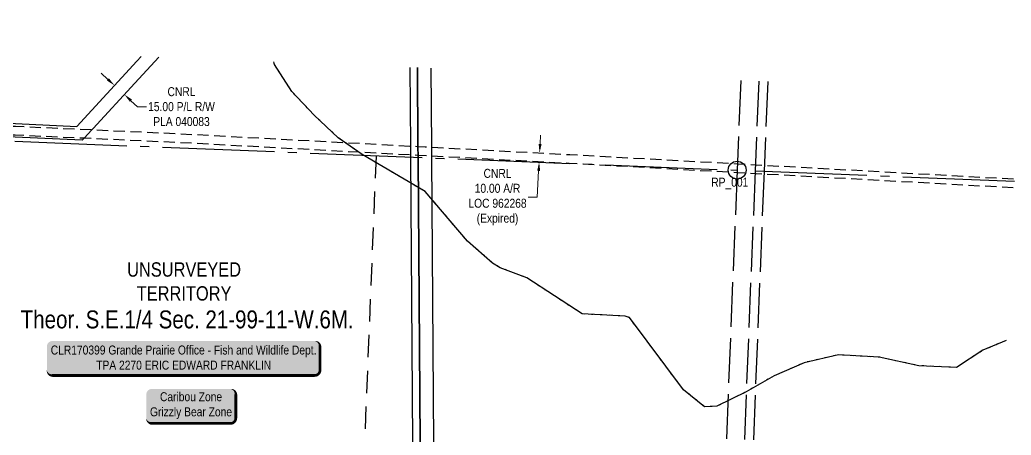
# Model space of a CAD drawing. Extents: x 334444 to 339182, y 6387110 to 6390597.
# Drawn here: x 336460 to 337567, y 6387828 to 6388291 of the extents above; entities that cross this region are included whole.
import ezdxf
from ezdxf.enums import TextEntityAlignment as Align

# ---------------------------------------------------------------- set-up
doc = ezdxf.new("R2010")
doc.units = 0
doc.header["$LTSCALE"] = 5
for name, pattern in [('foc-ACCESSROAD', [3.75, 2.5, -1.25]), ('foc-LSD', [8, 5, -3]), ('foc-QUARTERLINE', [33, 25, -3, 2, -3]), ('foc-UNSURVEYED', [12.5, 10, -2.5]), ('foc-WHEELTRACKS', [2, 0.4, -1.6])]:
    doc.linetypes.add(name, pattern=pattern)
for name, color, linetype in [('35', 37, 'Continuous'), ('AS-WILDLIFE-BLOCK', 131, 'Continuous'), ('C-AR', 13, 'foc-ACCESSROAD'), ('C-L13', 13, 'Continuous'), ('C-RW', 13, 'Continuous'), ('C-SYMBOL', 7, 'Continuous'), ('L-QSEC', 8, 'foc-QUARTERLINE'), ('L-SECTION-LSD', 7, 'foc-LSD'), ('L-UNS-T', 3, 'Continuous'), ('L-USEC', 7, 'foc-UNSURVEYED'), ('T-WATER-P3', 160, 'foc-WHEELTRACKS')]:
    doc.layers.add(name, color=color, linetype=linetype)
doc.layers.add('C-AR-T', color=13, linetype='Continuous', lineweight=9)
doc.layers.add('C-RW-T', color=13, linetype='Continuous', lineweight=9)
doc.styles.add('175L', font='ARIALN.TTF', dxfattribs={"height": 20})
doc.styles.add('80', font='ARIALN.TTF', dxfattribs={"height": 10})
doc.styles.add('80CG', font='ARIALN.TTF', dxfattribs={"height": 10})
doc.styles.add('80L', font='ARIALN.TTF', dxfattribs={"height": 10})
doc.styles.add('foc-LtypeFont', font='ARIALN.TTF', dxfattribs={"height": 7.35})
doc.linetypes.add('foc-TOPO-flowdirection-NOLINE', pattern='A,0,[">",foc-LtypeFont,S=0.3,R=0,X=0,Y=-0.945],-20,[">",foc-LtypeFont,S=0.3,R=0,X=0,Y=-0.945],0', length=20)
doc.dimstyles.new('Compass 5 000', dxfattribs={"dimscale": 5, "dimtxt": 9, "dimasz": 2, "dimexe": 0.2, "dimexo": 0.0625, "dimgap": 0.5, "dimtad": 0, "dimtih": 1, "dimtoh": 1, "dimzin": 0, "dimdsep": 46, "dimtxsty": '80CG', "dimcen": 0.1, "dimse1": 1, "dimse2": 1, "dimclrd": 256, "dimclrt": 256, "dimaunit": 1, "dimadec": 4, "dimazin": 0, "dimtfac": 0.06, "dimtofl": 0, "dimtmove": 0, "dimatfit": 1, "dimfxl": 0.2, "dimtolj": 1, "dimtzin": 0, "dimlwd": -1, "dimarcsym": 0})

# ---------------------------------------------------------------- blocks, each defined once
blk = doc.blocks.new('*U647')
h = blk.add_hatch(color=255)
edge = h.paths.add_edge_path()
edge.add_line((-44, -20), (44, -20))
edge.add_arc((44, -14), 6, 270, 360)
edge.add_line((50, -14), (50, 12.5))
edge.add_arc((44, 12.5), 6, 0, 90)
edge.add_line((44, 18.5), (-44, 18.5))
edge.add_arc((-44, 12.5), 6, 90, 180)
edge.add_line((-50, 12.5), (-50, -14))
edge.add_arc((-44, -14), 6, 180, 270)
at = {"color": 131, "flags": 128}
blk.add_lwpolyline([(-44, -20, 3, 3, 0), (44, -20, 3, 3, 0.414214), (50, -14, 3, 3, 0), (50, 12.5, 3, 0, 0.414214), (44, 18.5, 0, 0, 0), (-44, 18.5, 0, 0, 0.414214), (-50, 12.5, 0, 0, 0), (-50, -14, 0, 3, 0.414214)], format="xyseb", close=True, dxfattribs=at)
at = {"color": 131, "style": '80'}
blk.add_attdef('ENTER_TEXT_001', (-36, -5), '', height=10, dxfattribs=at)
blk = doc.blocks.new('*U602')
h = blk.add_hatch(color=255)
edge = h.paths.add_edge_path()
edge.add_line((-146.5, -20), (146.5, -20))
edge.add_arc((146.5, -14), 6, 270, 360)
edge.add_line((152.5, -14), (152.5, 12.5))
edge.add_arc((146.5, 12.5), 6, 0, 90)
edge.add_line((146.5, 18.5), (-146.5, 18.5))
edge.add_arc((-146.5, 12.5), 6, 90, 180)
edge.add_line((-152.5, 12.5), (-152.5, -14))
edge.add_arc((-146.5, -14), 6, 180, 270)
at = {"color": 44, "flags": 128}
blk.add_lwpolyline([(-146.5, -20, 3, 3, 0), (146.5, -20, 3, 3, 0.414214), (152.5, -14, 3, 3, 0), (152.5, 12.5, 3, 0, 0.414214), (146.5, 18.5, 0, 0, 0), (-146.5, 18.5, 0, 0, 0.414214), (-152.5, 12.5, 0, 0, 0), (-152.5, -14, 0, 3, 0.414214)], format="xyseb", close=True, dxfattribs=at)
at = {"color": 44, "style": '80'}
blk.add_attdef('ENTER_TEXT_001', (-36, -5), '', height=10, dxfattribs=at)
blk = doc.blocks.new('*D614')
at = {"layer": 'C-AR-T', "transparency": 16777216}
for p, q in [((337040.9, 6388152.8), (337041.5, 6388162.8)), ((337039.3, 6388122.8), (337037.8, 6388093.5)), ((337037.8, 6388093.5), (337027.8, 6388093.5))]:
    blk.add_line(p, q, dxfattribs=at)
for points in [[(337039.3, 6388152.9), (337042.6, 6388152.7), (337040.4, 6388142.8)], [(337037.7, 6388122.9), (337041, 6388122.7), (337039.9, 6388132.8)]]:
    blk.add_solid(points, dxfattribs=at)
at = {"layer": 'C-AR-T', "transparency": 16777216, "insert": (336993.4, 6388093.5), "char_height": 10, "attachment_point": 5, "style": '80CG'}
blk.add_mtext('\\A1;CNRL\\P10.00 A/R\\PLOC 962268\\P(Expired)', dxfattribs=at)
blk = doc.blocks.new('*D639')
at = {"layer": 'C-RW-T', "transparency": 16777216}
for p, q in [((336558.3, 6388224.9), (336550.9, 6388231.6)), ((336584, 6388201.1), (336591.4, 6388194.4)), ((336591.4, 6388194.4), (336601.4, 6388194.4))]:
    blk.add_line(p, q, dxfattribs=at)
for points in [[(336559.4, 6388226.1), (336557.2, 6388223.6), (336565.7, 6388218.1)], [(336585.2, 6388202.4), (336582.9, 6388199.9), (336576.7, 6388207.9)]]:
    blk.add_solid(points, dxfattribs=at)
at = {"layer": 'C-RW-T', "transparency": 16777216, "insert": (336640.5, 6388194.4), "char_height": 10, "attachment_point": 5, "style": '80CG'}
blk.add_mtext('\\A1;CNRL\\P15.00 P/L R/W\\PPLA 040083', dxfattribs=at)

msp = doc.modelspace()

# ---------------------------------------------------------------- linework, layer by layer
at = {"layer": '35', "color": 3}
msp.add_circle((337260.989, 6388123.615), 10, dxfattribs=at)
at = {"layer": 'C-AR', "flags": 128}
msp.add_lwpolyline([(338579.503, 6388171.082), (338575.531, 6388071.152), (338575.197, 6388062.747), (338692.407, 6388055.723), (338833.015, 6388049.36), (338838.516, 6388049.111), (338842.311, 6388048.938), (338846.508, 6388048.749), (338846.357, 6388043.876), (338846.199, 6388038.755), (338841.315, 6388038.976), (338838.208, 6388039.116), (338691.882, 6388045.739), (338572.439, 6388052.897), (338179.02, 6388070.314), (338093.319, 6388076.17), (338087.029, 6388076.495), (337749.67, 6388093.967), (337291.001, 6388119.094), (337260.874, 6388120.744), (337073.497, 6388131.081), (337067.013, 6388131.34), (336919.647, 6388139.218), (336904.644, 6388140.019), (336896.642, 6388140.446), (336634.919, 6388154.427), (336531.663, 6388159.112), (336454.753, 6388162.604), (335973.971, 6388184.424), (335963.278, 6388185.085), (335979.01, 6388194.204), (335984.771, 6388193.943), (336324.161, 6388178.534), (336455.156, 6388172.594), (336540.522, 6388168.718), (336635.413, 6388164.412), (336896.57, 6388150.468), (336904.572, 6388150.04), (336912.573, 6388149.612), (336919.574, 6388149.239), (337073.978, 6388140.994), (337261.275, 6388130.734), (337291.402, 6388129.084), (337740.305, 6388104.474), (337750.229, 6388104.078), (338087.428, 6388086.486), (338093.918, 6388086.15), (338179.582, 6388080.297), (338565.211, 6388063.224), (338565.542, 6388071.55), (338569.513, 6388171.48)], dxfattribs=at)
at = {"layer": 'C-L13'}
for points in [[(336795.129, 6387236.914), (336799.616, 6387336.766), (336799.777, 6387340.347), (336815.363, 6387353.218), (336823.678, 6387360.085), (336901.797, 6387424.603), (336901.71, 6387436.699), (336901.702, 6387437.761), (336901.623, 6387448.705), (336901.615, 6387449.775), (336896.659, 6388138.131), (336896.642, 6388140.446), (336896.57, 6388150.468), (336895.938, 6388238.285)], [(336903.939, 6388237.965), (336904.572, 6388150.04), (336904.579, 6388149.01), (336904.644, 6388140.019), (336904.66, 6388137.812), (336909.616, 6387449.405), (336909.624, 6387448.327), (336909.703, 6387437.39), (336909.71, 6387436.321), (336909.822, 6387420.859), (336823.194, 6387349.316), (336814.879, 6387342.448), (336807.608, 6387336.447), (336803.121, 6387236.595)]]:
    msp.add_lwpolyline(points, dxfattribs=at)
at = {"layer": 'C-RW'}
for points in [[(336615.031, 6388249.498), (336601.799, 6388235.152), (336588.532, 6388220.768), (336541.694, 6388169.988), (336540.522, 6388168.718), (336531.663, 6388159.112), (336531.02, 6388158.416), (336529.757, 6388157.047), (336454.669, 6388160.52), (336391, 6388163.465), (336268.672, 6388163.598), (335991.017, 6388177.19), (335978.702, 6388179.795), (335658.333, 6388195.477), (335628.199, 6388196.952), (335601.985, 6388198.235), (335582.01, 6388199.214), (335574.875, 6388199.563), (335568.71, 6388291.264)], [(335583.779, 6388290.662), (335584.369, 6388281.885), (335588.942, 6388213.889), (335596.577, 6388213.515), (335602.414, 6388213.23), (335628.807, 6388211.937), (335658.941, 6388210.462), (335947.96, 6388196.406), (335980.616, 6388195.04), (335984.771, 6388193.943), (335992.947, 6388192.11), (336269.046, 6388178.594), (336324.161, 6388178.534), (336349.33, 6388178.506), (336391.356, 6388178.46), (336455.274, 6388175.504), (336523.471, 6388172.35), (336590.649, 6388245.181), (336595.383, 6388250.282)], [(336803.121, 6387236.595), (336807.608, 6387336.447), (336814.879, 6387342.448), (336823.194, 6387349.316), (336909.822, 6387420.859), (336909.71, 6387436.321), (336909.703, 6387437.39), (336909.624, 6387448.327), (336909.616, 6387449.405), (336904.66, 6388137.812), (336904.644, 6388140.019), (336904.579, 6388149.01), (336904.572, 6388150.04), (336903.939, 6388237.965)], [(336918.94, 6388237.366), (336919.574, 6388149.239), (336919.647, 6388139.218), (336919.661, 6388137.213), (336924.617, 6387448.709), (336924.625, 6387447.618), (336924.704, 6387436.695), (336924.711, 6387435.612), (336924.868, 6387413.837), (336830.084, 6387335.55), (336822.288, 6387329.119), (336818.107, 6387235.997)]]:
    msp.add_lwpolyline(points, dxfattribs=at)
at = {"layer": 'L-QSEC'}
for p, q in [((336454.478, 6388155.792), (337260.989, 6388123.615)), ((337281.086, 6388122.813), (338087.595, 6388090.637))]:
    msp.add_line(p, q, dxfattribs=at)
at = {"layer": 'L-SECTION-LSD'}
msp.add_line((336857.733, 6388139.704), (336825.356, 6387335.759), dxfattribs=at)
at = {"layer": 'L-USEC'}
for p, q in [((337265.003, 6388223.516), (337260.989, 6388123.615)), ((337285.099, 6388222.714), (337281.085, 6388122.808)), ((337295.124, 6388222.314), (337291.11, 6388122.405)), ((337260.989, 6388123.615), (337228.694, 6387319.669)), ((337281.085, 6388122.808), (337248.79, 6387318.861)), ((337291.11, 6388122.405), (337258.815, 6387318.459))]:
    msp.add_line(p, q, dxfattribs=at)
at = {"layer": 'T-WATER-P3', "flags": 128}
msp.add_lwpolyline([(337561.485, 6387933.443), (337535.219, 6387922.673), (337506.067, 6387903.531), (337463.719, 6387905.419), (337419.756, 6387914.975), (337373.995, 6387917.516), (337335.908, 6387908.812), (337302.269, 6387894.149), (337271.191, 6387876.328), (337238.463, 6387860.212), (337224.603, 6387859.718), (337201.136, 6387878.465), (337140.6, 6387959.044), (337135.95, 6387960.828), (337087.753, 6387963.216), (337026.107, 6388003.364), (336996.484, 6388014.608), (336987.883, 6388019.817), (336959.849, 6388044.53), (336912.531, 6388099.768), (336842.376, 6388140.926), (336815.499, 6388159.793), (336788.797, 6388184.838), (336763.824, 6388211.178), (336744.393, 6388241.422), (336743.702, 6388244.361)], dxfattribs=at)
at = {"layer": 'T-WATER-P3', "linetype": 'foc-TOPO-flowdirection-NOLINE', "flags": 128}
msp.add_lwpolyline([(337561.485, 6387933.443), (337535.219, 6387922.673), (337506.067, 6387903.531), (337463.719, 6387905.419), (337419.756, 6387914.975), (337373.995, 6387917.516), (337335.908, 6387908.812), (337302.269, 6387894.149), (337271.191, 6387876.328), (337238.463, 6387860.212), (337224.603, 6387859.718), (337201.136, 6387878.465), (337140.6, 6387959.044), (337135.95, 6387960.828), (337087.753, 6387963.216), (337026.107, 6388003.364), (336996.484, 6388014.608), (336987.883, 6388019.817), (336959.849, 6388044.53), (336912.531, 6388099.768), (336842.376, 6388140.926), (336815.499, 6388159.793), (336788.797, 6388184.838), (336763.824, 6388211.178), (336744.393, 6388241.422), (336743.702, 6388244.361)], dxfattribs=at)

# ---------------------------------------------------------------- block references
at = {"layer": 'AS-WILDLIFE-BLOCK'}
ref = msp.add_blockref('*U647', (336651.199, 6387861.039), dxfattribs=dict(at, xscale=0.99979, yscale=0.99979, zscale=0.99979))
ref.add_attrib('ENTER_TEXT_001', 'Caribou Zone', (336616.479, 6387865.842), dxfattribs={"layer": '0', "color": 131, "height": 9.9979, "style": '80'})
ref.add_attrib('ENTER_TEXT_002', 'Grizzly Bear Zone', (336605.298, 6387849.001), dxfattribs={"layer": '0', "color": 131, "height": 9.9979, "style": '80'})
at = {"layer": 'C-SYMBOL', "color": 3}
ref = msp.add_blockref('*U602', (336642.66, 6387914.509), dxfattribs=at)
ref.add_attrib('ENTER_TEXT_001', 'CLR170399 Grande Prairie Office - Fish and Wildlife Dept.', (336494.515, 6387917.928), dxfattribs={"layer": '0', "color": 44, "height": 10, "style": '80'})
ref.add_attrib('ENTER_TEXT_002', 'TPA 2270 ERIC EDWARD FRANKLIN', (336545.296, 6387901.084), dxfattribs={"layer": '0', "color": 44, "height": 10, "style": '80'})

# ---------------------------------------------------------------- texts
at = {"layer": '35', "color": 3, "style": '80'}
msp.add_attdef('RP_001', (337232.068, 6388105.151), 'RP', height=10, dxfattribs=at)
at = {"layer": 'C-SYMBOL', "color": 3, "style": '175L'}
msp.add_text('Theor. S.E.1/4 Sec. 21-99-11-W.6M.', height=20, dxfattribs=at).set_placement((336646.831, 6387941.063), align=Align.BOTTOM_CENTER)
at = {"layer": 'L-UNS-T', "color": 3, "insert": (336643.394, 6387999.331), "char_height": 15.99664, "attachment_point": 5, "style": '80L'}
msp.add_mtext_dynamic_manual_height_columns('UNSURVEYED TERRITORY', width=126.3872, gutter_width=47.49, heights=[0], dxfattribs=at)

# ---------------------------------------------------------------- dimensions: what is measured, and where the dimension line sits
at = {"layer": 'C-AR-T'}
dim = msp.add_linear_dim(base=(337039.865, 6388132.791), p1=(336998.914, 6388145.002), p2=(336998.38, 6388135.009), angle=266.939844, text='CNRL\\P10.00 A/R\\PLOC 962268\\P(Expired)', dimstyle='Compass 5 000', dxfattribs=at)
dim.commit()
dim.dimension.update_dxf_attribs({"geometry": '*D614', "text_midpoint": (336993.449, 6388093.488), "dimtype": 161})
at = {"layer": 'C-RW-T'}
dim = msp.add_linear_dim(base=(336576.673, 6388207.911), p1=(336558.483, 6388210.308), p2=(336569.506, 6388200.14), angle=317.312164, text='CNRL\\P15.00 P/L R/W\\PPLA 040083', dimstyle='Compass 5 000', dxfattribs=at)
dim.commit()
dim.dimension.update_dxf_attribs({"geometry": '*D639', "text_midpoint": (336640.46, 6388194.351), "dimtype": 161})

doc.saveas('drawing.dxf')
